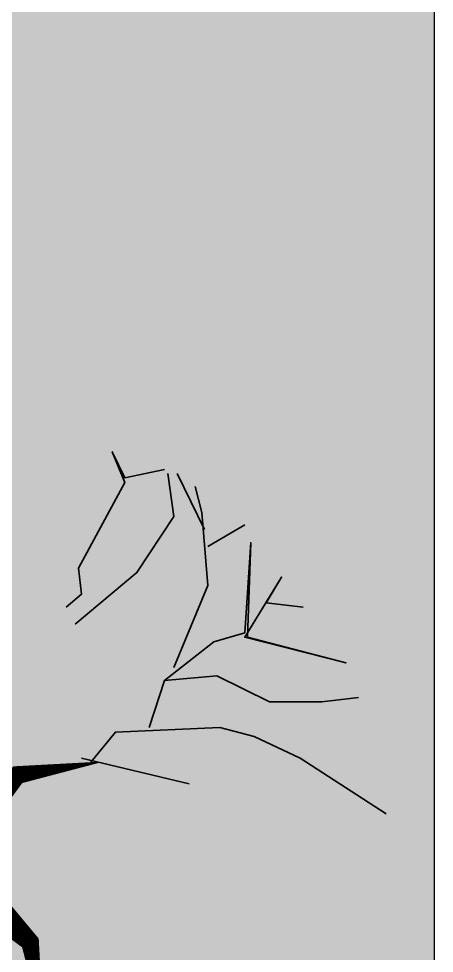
# Model space of a CAD drawing. Header units: millimetres. Extents: x -620 to 116137, y -21481 to 17722.
# Drawn here: x 14314 to 14550, y 10649 to 11181 of the extents above; entities that cross this region are included whole.
import ezdxf

# ---------------------------------------------------------------- set-up
doc = ezdxf.new("R2010")
doc.units = ezdxf.units.MM
doc.header["$LTSCALE"] = 150
doc.layers.add('1625_East Villa$0$ad-Elevation 10', color=8, linetype='Continuous')
doc.layers.add('1625_East Villa$0$ad-Landscape', color=7, linetype='Continuous', lineweight=35, true_color=0x007f00)
doc.layers.add('1625_East Villa$0$ad-Verandah', color=7, linetype='Continuous', true_color=0xa57c52)

# ---------------------------------------------------------------- blocks, each defined once
blk = doc.blocks.new('1625_East Villa$0$A$C06C421F0')
at = {"layer": '1625_East Villa$0$ad-Landscape'}
for points in [[(353.42, 359.91, 35.98, 14.39, 0), (288.34, 421.22, 14.39, 0.72, 0), (277.95, 487.37, 0, 0, 0), (277.95, 448, 0, 0, 0), (195.69, 472.53, 0, 0, 0), (178.52, 467.69, 0, 0, 0), (120.22, 379.6, 0, 0, 0), (140.56, 404.12, 0, 0, 0), (144.17, 359.91, 0, 0, 0), (140.56, 404.12, 0, 0, 0), (178.52, 467.69, 0, 0, 0), (71.86, 433.48, 0, 0, 0), (27.57, 482.53, 0, 0, 0), (71.86, 430.9, 0, 0, 0), (27.57, 418.64, 0, 0, 0), (6.78, 426.06, 0, 0, 0), (27.57, 413.8, 0, 0, 0), (3.62, 372.17, 0, 0, 0), (27.57, 413.8, 0, 0, 0), (0, 323.13, 0, 0, 0)], [(359.97, 353.42, 35.98, 14.39, 0), (298.66, 288.34, 14.39, 0.72, 0), (232.52, 277.95, 0, 0, 0), (271.88, 277.95, 0, 0, 0), (247.36, 195.69, 0, 0, 0), (252.2, 178.52, 0, 0, 0), (340.29, 120.22, 0, 0, 0), (315.77, 140.56, 0, 0, 0), (359.97, 144.17, 0, 0, 0), (315.77, 140.56, 0, 0, 0), (252.2, 178.52, 0, 0, 0), (286.4, 71.86, 0, 0, 0), (237.36, 27.57, 0, 0, 0), (288.98, 71.86, 0, 0, 0), (301.25, 27.57, 0, 0, 0), (293.82, 6.78, 0, 0, 0), (306.09, 27.57, 0, 0, 0), (347.71, 3.62, 0, 0, 0), (306.09, 27.57, 0, 0, 0), (396.76, 0, 0, 0, 0)]]:
    blk.add_lwpolyline(points, format="xyseb", dxfattribs=at)
for points in [[(239.94, 277.95), (220.25, 253.99), (137, 250.38), (109.9, 257.61), (73.11, 274.78), (41.49, 295.12), (4.71, 319.07)], [(247.36, 274.78), (161.53, 295.12)], [(193.47, 250.38), (181.21, 212.87), (139.59, 209.25), (97.64, 230.04), (56.01, 230.04), (26.65, 226.43)], [(181.21, 212.87), (141.84, 182.13), (117.32, 174.9), (112.48, 103.04), (115.06, 178.52), (36.65, 198.86), (117.32, 178.52), (87.96, 130.61), (100.22, 150.95), (70.86, 154.57)], [(173.79, 202.47), (146.68, 137.39), (151.52, 79.09), (156.69, 58.3)], [(252.2, 168.12), (203.15, 127), (173.79, 82.25), (178.63, 47.91)], [(259.62, 154.57), (247.36, 144.17), (249.62, 123.38), (212.83, 55.14), (222.84, 30.73), (212.83, 51.52), (181.21, 44.74)], [(146.68, 106.21), (117.32, 89.03)], [(149.27, 92.65), (171.21, 47.91)]]:
    blk.add_lwpolyline(points, dxfattribs=at)
blk = doc.blocks.new('1625_East Villa$0$zw$3055')
at = {"transparency": 33554559}
h = blk.add_hatch(dxfattribs=at)
h.set_pattern_fill('GRASS', color=74, angle=180)
h.set_pattern_definition([(270, (14545, 4e-12), (17.96051, -17.96051), [4.7625, -31.15852]), (225, (14545, 4e-12), (17.96051, -17.96051), [4.7625, -20.6375]), (315, (14545, 4e-12), (17.96051, 17.96051), [4.7625, -20.6375])])
h.paths.add_polyline_path([(14550, -3375), (13640, -3375), (13640, 0), (14550, 0)])
h = blk.add_hatch(color=256, dxfattribs=at)
h.dxf.hatch_style = 1
h.set_gradient(color1=(153, 204, 0), color2=(63, 127, 0), tint=1, name='INVSPHERICAL')
h.paths.add_polyline_path([(14550, -3375), (13640, -3375), (13640, 0), (14550, 0)])
at = {"layer": '1625_East Villa$0$ad-Elevation 10'}
blk.add_lwpolyline([(14550, -3375), (13640, -3375), (13640, 0), (14550, 0)], close=True, dxfattribs=at)
at = {"layer": '1625_East Villa$0$ad-Landscape', "xscale": 0.7144563243118911, "yscale": 0.7144563243118911, "zscale": 0.7144563243118911, "rotation": 180}
blk.add_blockref('1625_East Villa$0$A$C06C421F0', (14525.94, -2663.67), dxfattribs=at)
blk = doc.blocks.new('1625_East Villa')
at = {"layer": '1625_East Villa$0$ad-Verandah'}
blk.add_blockref('1625_East Villa$0$zw$3055', (0, 13620), dxfattribs=at)

msp = doc.modelspace()

# ---------------------------------------------------------------- block references
msp.add_blockref('1625_East Villa', (0, 0))

doc.saveas('drawing.dxf')
